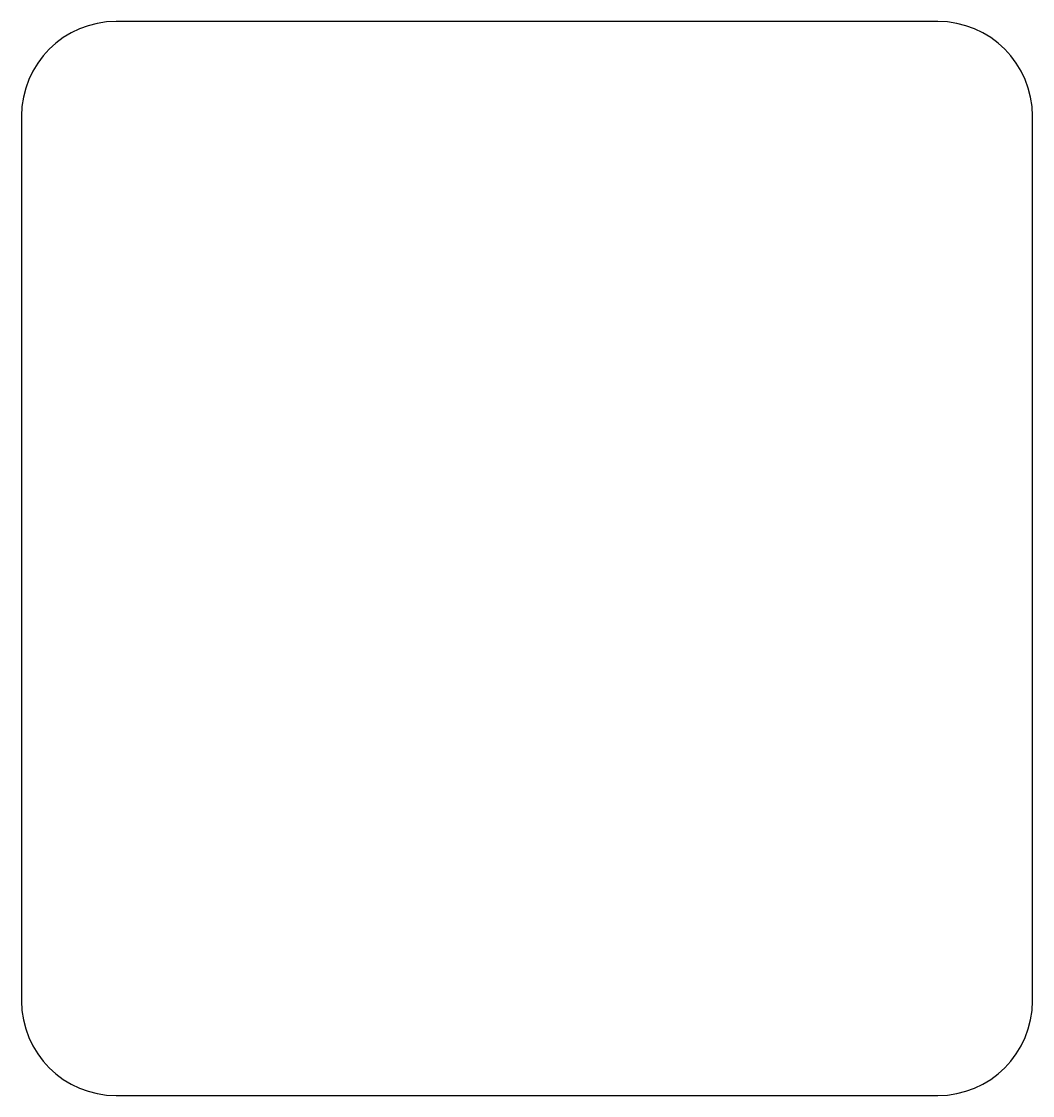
# Model space of a CAD drawing. Extents: x 114.5 to 162.5, y -123.5 to -72.5.
import ezdxf

# ---------------------------------------------------------------- set-up
doc = ezdxf.new("R2010")
doc.units = 0
doc.layers.add('BLACK', color=7, linetype='CONTINUOUS')

msp = doc.modelspace()

# ---------------------------------------------------------------- linework, layer by layer
at = {"layer": 'BLACK', "linetype": 'CONTINUOUS'}
for p, q in [((158, -72.5), (119, -72.5)), ((114.5, -77), (114.5, -119)), ((162.5, -119), (162.5, -77)), ((119, -123.5), (158, -123.5))]:
    msp.add_line(p, q, dxfattribs=at)
at = {"layer": 'BLACK'}
for centre, start, end in [((119, -77), 90, 180), ((158, -77), 0, 90), ((119, -119), -180, -90), ((158, -119), -90, 0)]:
    msp.add_arc(centre, 4.5, start, end, dxfattribs=at)

doc.saveas('drawing.dxf')
